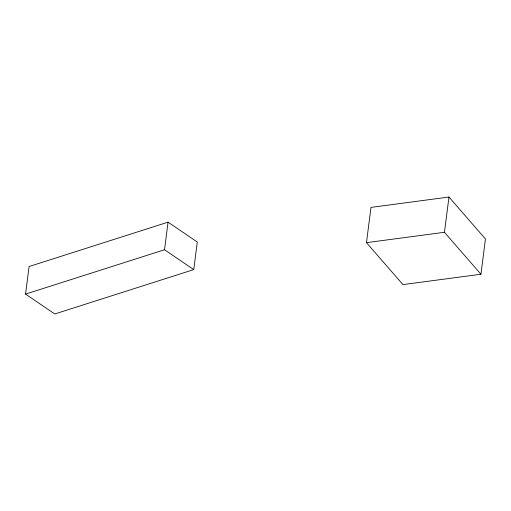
<?xml version="1.0" encoding="UTF-8"?>
<svg xmlns="http://www.w3.org/2000/svg" width="511" height="511" viewBox="0 0 511 511"><rect width="100%" height="100%" fill="white"/><g stroke="black" fill="none" stroke-linecap="round" stroke-linejoin="round"><path stroke-width="0.77" d="M25.55 294.112L29.082 266.518L168.062 222.157L197.291 242.01L193.752 269.604L54.779 313.971L25.55 294.112L164.529 249.751L193.752 269.604M164.529 249.751L168.062 222.157M366.47 242.655L370.992 207.396L448.971 197.029L485.45 238.982L480.934 274.241L402.955 284.608L366.47 242.655L444.455 232.288L480.934 274.241M444.455 232.288L448.971 197.029"/></g></svg>
